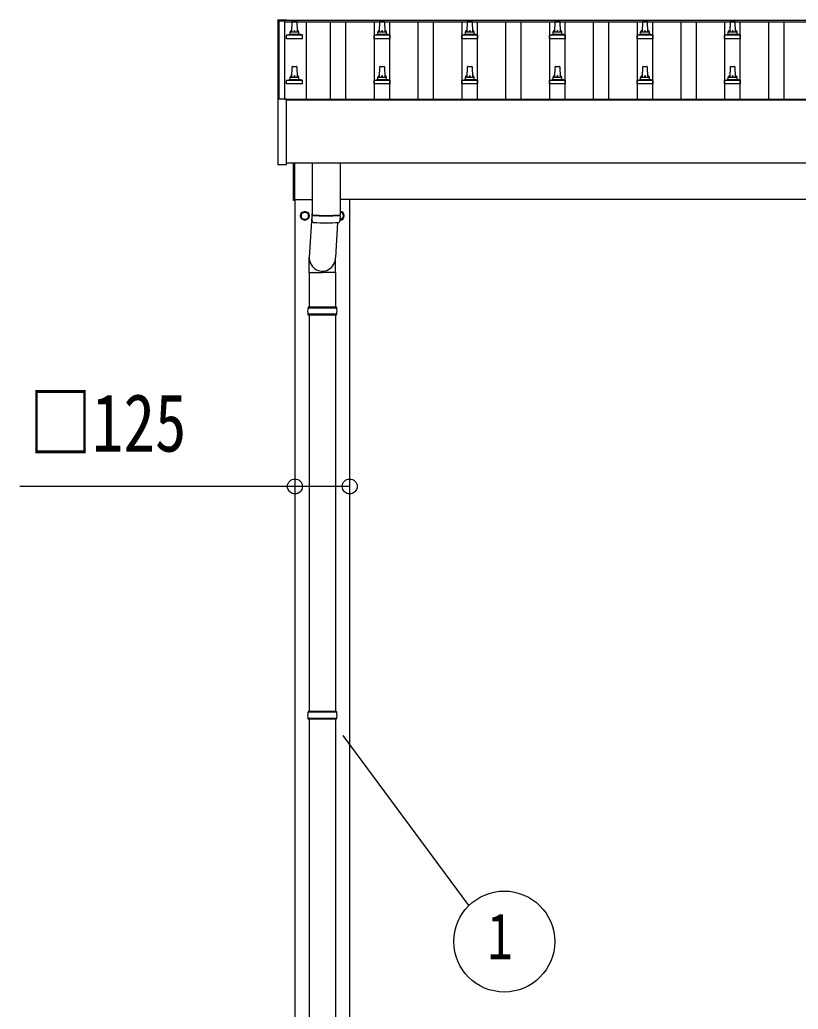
# Model space of a CAD drawing. Units: millimetres, scale not verified. Extents: x -16820 to 16820, y -11880 to 11880.
# Drawn here: x -14422 to -12646, y -1571 to 687 of the extents above; entities that cross this region are included whole.
import ezdxf
from ezdxf.enums import TextEntityAlignment as Align

# ---------------------------------------------------------------- set-up
doc = ezdxf.new("R2010")
doc.units = ezdxf.units.MM
doc.header["$LTSCALE"] = 50
for name, color, linetype in [('0-4_YKK_13', 4, 'Continuous'), ('0-5_YKK_A1', 4, 'Continuous'), ('0-6_YKK_D', 6, 'Continuous')]:
    doc.layers.add(name, color=color, linetype=linetype)
doc.styles.add('ＭＳ ゴシック', font='')
doc.styles.get('ＭＳ ゴシック').set_extended_font_data('MS Gothic')

msp = doc.modelspace()

# ---------------------------------------------------------------- linework, layer by layer
at = {"layer": '0-4_YKK_13'}
for p, q in [((-13833.72, 686.78), (-13833.72, 686.18)), ((-13833.72, 686.18), (-13833.72, 505.52)), ((-13832.72, 687.3), (-13814.72, 687.3)), ((-13813.72, 686.18), (-13813.72, 686.78)), ((-13813.72, 686.11), (-13813.72, 686.18)), ((-13801.42, 659.59), (-13800.69, 683.12)), ((-13799.69, 684.09), (-13791.15, 684.09)), ((-13790.15, 683.12), (-13789.42, 659.59)), ((-13601.42, 659.59), (-13600.69, 683.12)), ((-13599.69, 684.09), (-13591.15, 684.09)), ((-13590.15, 683.12), (-13589.42, 659.59)), ((-13401.42, 659.59), (-13400.69, 683.12)), ((-13399.69, 684.09), (-13391.15, 684.09)), ((-13390.15, 683.12), (-13389.42, 659.59)), ((-13201.42, 659.59), (-13200.69, 683.12)), ((-13199.69, 684.09), (-13191.15, 684.09)), ((-13190.15, 683.12), (-13189.42, 659.59)), ((-13001.42, 659.59), (-13000.69, 683.12)), ((-12999.69, 684.09), (-12991.15, 684.09)), ((-12990.15, 683.12), (-12989.42, 659.59)), ((-12801.42, 659.59), (-12800.69, 683.12)), ((-12799.69, 684.09), (-12791.15, 684.09)), ((-12790.15, 683.12), (-12789.42, 659.59)), ((-13805.42, 655.38), (-13805.42, 659.59)), ((-13804.42, 659.59), (-13786.42, 659.59)), ((-13785.42, 655.38), (-13785.42, 659.59)), ((-13605.42, 655.38), (-13605.42, 659.59)), ((-13604.42, 659.59), (-13586.42, 659.59)), ((-13585.42, 655.38), (-13585.42, 659.59)), ((-13405.42, 655.38), (-13405.42, 659.59)), ((-13404.42, 659.59), (-13386.42, 659.59)), ((-13385.42, 655.38), (-13385.42, 659.59)), ((-13205.42, 655.38), (-13205.42, 659.59)), ((-13204.42, 659.59), (-13186.42, 659.59)), ((-13185.42, 655.38), (-13185.42, 659.59)), ((-13005.42, 655.38), (-13005.42, 659.59)), ((-13004.42, 659.59), (-12986.42, 659.59)), ((-12985.42, 655.38), (-12985.42, 659.59)), ((-12805.42, 655.38), (-12805.42, 659.59)), ((-12804.42, 659.59), (-12786.42, 659.59)), ((-12785.42, 655.38), (-12785.42, 659.59)), ((-13813.67, 644.09), (-13813.67, 651.81)), ((-13777.17, 644.09), (-13813.67, 644.09)), ((-13813.29, 652.59), (-13777.55, 652.59)), ((-13812.91, 652.78), (-13806.19, 654.41)), ((-13805.8, 654.59), (-13785.04, 654.59)), ((-13777.94, 652.78), (-13784.66, 654.41)), ((-13777.17, 644.09), (-13777.17, 651.81)), ((-13613.67, 644.09), (-13613.67, 651.81)), ((-13577.17, 644.09), (-13613.67, 644.09)), ((-13613.29, 652.59), (-13577.55, 652.59)), ((-13612.91, 652.78), (-13606.19, 654.41)), ((-13605.8, 654.59), (-13585.04, 654.59)), ((-13577.94, 652.78), (-13584.66, 654.41)), ((-13577.17, 644.09), (-13577.17, 651.81)), ((-13413.67, 644.09), (-13413.67, 651.81)), ((-13377.17, 644.09), (-13413.67, 644.09)), ((-13413.29, 652.59), (-13377.55, 652.59)), ((-13412.91, 652.78), (-13406.19, 654.41)), ((-13405.8, 654.59), (-13385.04, 654.59)), ((-13377.94, 652.78), (-13384.66, 654.41)), ((-13377.17, 644.09), (-13377.17, 651.81)), ((-13213.67, 644.09), (-13213.67, 651.81)), ((-13177.17, 644.09), (-13213.67, 644.09)), ((-13213.29, 652.59), (-13177.55, 652.59)), ((-13212.91, 652.78), (-13206.19, 654.41)), ((-13205.8, 654.59), (-13185.04, 654.59)), ((-13177.94, 652.78), (-13184.66, 654.41)), ((-13177.17, 644.09), (-13177.17, 651.81)), ((-13013.67, 644.09), (-13013.67, 651.81)), ((-12977.17, 644.09), (-13013.67, 644.09)), ((-13013.29, 652.59), (-12977.55, 652.59)), ((-13012.91, 652.78), (-13006.19, 654.41)), ((-13005.8, 654.59), (-12985.04, 654.59)), ((-12977.94, 652.78), (-12984.66, 654.41)), ((-12977.17, 644.09), (-12977.17, 651.81)), ((-12813.67, 644.09), (-12813.67, 651.81)), ((-12777.17, 644.09), (-12813.67, 644.09)), ((-12813.29, 652.59), (-12777.55, 652.59)), ((-12812.91, 652.78), (-12806.19, 654.41)), ((-12805.8, 654.59), (-12785.04, 654.59)), ((-12777.94, 652.78), (-12784.66, 654.41)), ((-12777.17, 644.09), (-12777.17, 651.81)), ((-13801.42, 556.26), (-13800.69, 579.79)), ((-13799.69, 580.76), (-13791.15, 580.76)), ((-13790.15, 579.79), (-13789.42, 556.26)), ((-13601.42, 556.26), (-13600.69, 579.79)), ((-13599.69, 580.76), (-13591.15, 580.76)), ((-13590.15, 579.79), (-13589.42, 556.26)), ((-13401.42, 556.26), (-13400.69, 579.79)), ((-13399.69, 580.76), (-13391.15, 580.76)), ((-13390.15, 579.79), (-13389.42, 556.26)), ((-13201.42, 556.26), (-13200.69, 579.79)), ((-13199.69, 580.76), (-13191.15, 580.76)), ((-13190.15, 579.79), (-13189.42, 556.26)), ((-13001.42, 556.26), (-13000.69, 579.79)), ((-12999.69, 580.76), (-12991.15, 580.76)), ((-12990.15, 579.79), (-12989.42, 556.26)), ((-12801.42, 556.26), (-12800.69, 579.79)), ((-12799.69, 580.76), (-12791.15, 580.76)), ((-12790.15, 579.79), (-12789.42, 556.26)), ((-13813.67, 540.76), (-13813.67, 548.47)), ((-13813.29, 549.26), (-13777.55, 549.26)), ((-13812.91, 549.45), (-13806.19, 551.08)), ((-13805.8, 551.26), (-13785.04, 551.26)), ((-13805.42, 552.05), (-13805.42, 556.26)), ((-13804.42, 556.26), (-13786.42, 556.26)), ((-13785.42, 552.05), (-13785.42, 556.26)), ((-13777.94, 549.45), (-13784.66, 551.08)), ((-13777.17, 540.76), (-13777.17, 548.47)), ((-13613.67, 540.76), (-13613.67, 548.47)), ((-13613.29, 549.26), (-13577.55, 549.26)), ((-13612.91, 549.45), (-13606.19, 551.08)), ((-13605.8, 551.26), (-13585.04, 551.26)), ((-13605.42, 552.05), (-13605.42, 556.26)), ((-13604.42, 556.26), (-13586.42, 556.26)), ((-13585.42, 552.05), (-13585.42, 556.26)), ((-13577.94, 549.45), (-13584.66, 551.08)), ((-13577.17, 540.76), (-13577.17, 548.47)), ((-13413.67, 540.76), (-13413.67, 548.47)), ((-13413.29, 549.26), (-13377.55, 549.26)), ((-13412.91, 549.45), (-13406.19, 551.08)), ((-13405.8, 551.26), (-13385.04, 551.26)), ((-13405.42, 552.05), (-13405.42, 556.26)), ((-13404.42, 556.26), (-13386.42, 556.26)), ((-13385.42, 552.05), (-13385.42, 556.26)), ((-13377.94, 549.45), (-13384.66, 551.08)), ((-13377.17, 540.76), (-13377.17, 548.47)), ((-13213.67, 540.76), (-13213.67, 548.47)), ((-13213.29, 549.26), (-13177.55, 549.26)), ((-13212.91, 549.45), (-13206.19, 551.08)), ((-13205.8, 551.26), (-13185.04, 551.26)), ((-13205.42, 552.05), (-13205.42, 556.26)), ((-13204.42, 556.26), (-13186.42, 556.26)), ((-13185.42, 552.05), (-13185.42, 556.26)), ((-13177.94, 549.45), (-13184.66, 551.08)), ((-13177.17, 540.76), (-13177.17, 548.47)), ((-13013.67, 540.76), (-13013.67, 548.47)), ((-13013.29, 549.26), (-12977.55, 549.26)), ((-13012.91, 549.45), (-13006.19, 551.08)), ((-13005.8, 551.26), (-12985.04, 551.26)), ((-13005.42, 552.05), (-13005.42, 556.26)), ((-13004.42, 556.26), (-12986.42, 556.26)), ((-12985.42, 552.05), (-12985.42, 556.26)), ((-12977.94, 549.45), (-12984.66, 551.08)), ((-12977.17, 540.76), (-12977.17, 548.47)), ((-12813.67, 540.76), (-12813.67, 548.47)), ((-12813.29, 549.26), (-12777.55, 549.26)), ((-12812.91, 549.45), (-12806.19, 551.08)), ((-12805.8, 551.26), (-12785.04, 551.26)), ((-12805.42, 552.05), (-12805.42, 556.26)), ((-12804.42, 556.26), (-12786.42, 556.26)), ((-12785.42, 552.05), (-12785.42, 556.26)), ((-12777.94, 549.45), (-12784.66, 551.08)), ((-12777.17, 540.76), (-12777.17, 548.47)), ((-13777.17, 540.76), (-13813.67, 540.76)), ((-13577.17, 540.76), (-13613.67, 540.76)), ((-13377.17, 540.76), (-13413.67, 540.76)), ((-13177.17, 540.76), (-13213.67, 540.76)), ((-12977.17, 540.76), (-13013.67, 540.76)), ((-12777.17, 540.76), (-12813.67, 540.76)), ((-13833.72, 505.51), (-13833.72, 357.51)), ((-13832.72, 506.01), (-13833.22, 506.01)), ((-13814.72, 506.01), (-13832.72, 506.01)), ((-13814.22, 506.01), (-13814.72, 506.01)), ((-13813.72, 357.51), (-13813.72, 505.51)), ((-13833.22, 357.01), (-13814.22, 357.01)), ((-13797.42, 274.5), (-13797.42, 359.64)), ((-13795.42, 359.64), (-13795.42, 274.5)), ((-13755.42, 359.64), (-13755.42, 241.85)), ((-13691.42, 359.64), (-13691.42, 241.85)), ((-13795.42, 274.5), (-13797.42, 274.5)), ((-13755.42, 251.42), (-13761.98, 144.96)), ((-13763.32, 240.25), (-13763.42, 240.25)), ((-13763.32, 239.75), (-13763.42, 239.75)), ((-13755.22, 227.87), (-13755.45, 240.85)), ((-13750.95, 241.57), (-13750.93, 240.57)), ((-13695.9, 241.57), (-13695.91, 240.57)), ((-13691.39, 240.85), (-13691.62, 227.87)), ((-13696.96, 224.57), (-13701.86, 144.96)), ((-13762.07, 110.3), (-13762.07, 144.96)), ((-13701.77, 110.3), (-13701.77, 144.96)), ((-13762.07, 110.3), (-13731.92, 110.3)), ((-13761.92, 110.3), (-13761.92, 31)), ((-13701.77, 110.3), (-13731.92, 110.3)), ((-13701.92, 110.3), (-13701.92, 31)), ((-13698.92, 29), (-13764.92, 29)), ((-13699.92, 31), (-13763.92, 31)), ((-13763.92, 31), (-13763.92, 29)), ((-13699.92, 31), (-13699.92, 29)), ((-13698.92, 15), (-13764.92, 15)), ((-13763.92, 13), (-13763.92, 15)), ((-13699.92, 13), (-13763.92, 13)), ((-13761.92, 13), (-13761.92, -891.5)), ((-13701.92, 13), (-13701.92, -891.5)), ((-13699.92, 13), (-13699.92, 15)), ((-13698.92, -893.49), (-13764.92, -893.49)), ((-13699.92, -891.49), (-13763.92, -891.49)), ((-13763.92, -891.49), (-13763.92, -893.49)), ((-13699.92, -891.49), (-13699.92, -893.49)), ((-13698.92, -907.49), (-13764.92, -907.49)), ((-13763.92, -909.49), (-13763.92, -907.49)), ((-13699.92, -909.49), (-13763.92, -909.49)), ((-13761.92, -909.49), (-13761.92, -1814)), ((-13701.92, -909.49), (-13701.92, -1814)), ((-13699.92, -909.49), (-13699.92, -907.49))]:
    msp.add_line(p, q, dxfattribs=at)
for points in [[(-13833.72, 686.78), (-13833.69, 686.97), (-13833.61, 687.1), (-13833.52, 687.18), (-13833.44, 687.23), (-13833.36, 687.26), (-13833.31, 687.27), (-13833.27, 687.28), (-13833.23, 687.28), (-13833.04, 687.29), (-13832.86, 687.3), (-13832.72, 687.3)], [(-13814.72, 687.3), (-13814.53, 687.3), (-13814.36, 687.29), (-13814.22, 687.28), (-13814.15, 687.28), (-13814.09, 687.26), (-13814, 687.23), (-13813.87, 687.13), (-13813.78, 687), (-13813.77, 686.98)], [(-13691.42, 249.53), (-13683.42, 244.91), (-13683.42, 235.09), (-13691.42, 230.47)]]:
    msp.add_lwpolyline(points, dxfattribs=at)
msp.add_lwpolyline([(-13771.92, 249.81), (-13780.42, 244.91), (-13780.42, 235.09), (-13771.92, 230.19), (-13763.42, 235.09), (-13763.42, 244.91)], close=True, dxfattribs=at)
for radius in [10, 8.5]:
    msp.add_circle((-13771.92, 240), radius, dxfattribs=at)
for centre, radius, start, end in [((-13814.22, 686.78), 0.499, 0.00068, 23.5008), ((-13799.69, 683.09), 1, 90, 178.60509), ((-13791.15, 683.09), 1, 1.39491, 90), ((-13599.69, 683.09), 1, 90, 178.60509), ((-13591.15, 683.09), 1, 1.39491, 90), ((-13399.69, 683.09), 1, 90, 178.60509), ((-13391.15, 683.09), 1, 1.39491, 90), ((-13199.69, 683.09), 1, 90, 178.60509), ((-13191.15, 683.09), 1, 1.39491, 90), ((-12999.69, 683.09), 1, 90, 178.60509), ((-12991.15, 683.09), 1, 1.39491, 90), ((-12799.69, 683.09), 1, 90, 178.60509), ((-12791.15, 683.09), 1, 1.39491, 90), ((-13806.42, 655.38), 1, 283.62699, 0), ((-13801.34, 658.96), 4.13, 90, 171.17633), ((-13804.42, 658.59), 1, 90, 180), ((-13792.09, 659.59), 4.83, 133.60282, 180), ((-13798.75, 659.59), 4.83, 0, 46.39718), ((-13789.51, 658.96), 4.13, 8.82367, 90), ((-13786.42, 658.59), 1, 0, 90), ((-13784.42, 655.38), 1, 180, 256.37301), ((-13606.42, 655.38), 1, 283.62699, 0), ((-13601.34, 658.96), 4.13, 90, 171.17633), ((-13604.42, 658.59), 1, 90, 180), ((-13592.09, 659.59), 4.83, 133.60282, 180), ((-13598.75, 659.59), 4.83, 0, 46.39718), ((-13589.51, 658.96), 4.13, 8.82367, 90), ((-13586.42, 658.59), 1, 0, 90), ((-13584.42, 655.38), 1, 180, 256.37301), ((-13406.42, 655.38), 1, 283.62699, 0), ((-13401.34, 658.96), 4.13, 90, 171.17633), ((-13404.42, 658.59), 1, 90, 180), ((-13392.09, 659.59), 4.83, 133.60282, 180), ((-13398.75, 659.59), 4.83, 0, 46.39718), ((-13389.51, 658.96), 4.13, 8.82367, 90), ((-13386.42, 658.59), 1, 0, 90), ((-13384.42, 655.38), 1, 180, 256.37301), ((-13206.42, 655.38), 1, 283.62699, 0), ((-13201.34, 658.96), 4.13, 90, 171.17633), ((-13204.42, 658.59), 1, 90, 180), ((-13192.09, 659.59), 4.83, 133.60282, 180), ((-13198.75, 659.59), 4.83, 0, 46.39718), ((-13189.51, 658.96), 4.13, 8.82367, 90), ((-13186.42, 658.59), 1, 0, 90), ((-13184.42, 655.38), 1, 180, 256.37301), ((-13006.42, 655.38), 1, 283.62699, 0), ((-13001.34, 658.96), 4.13, 90, 171.17633), ((-13004.42, 658.59), 1, 90, 180), ((-12992.09, 659.59), 4.83, 133.60282, 180), ((-12998.75, 659.59), 4.83, 0, 46.39718), ((-12989.51, 658.96), 4.13, 8.82367, 90), ((-12986.42, 658.59), 1, 0, 90), ((-12984.42, 655.38), 1, 180, 256.37301), ((-12806.42, 655.38), 1, 283.62699, 0), ((-12801.34, 658.96), 4.13, 90, 171.17633), ((-12804.42, 658.59), 1, 90, 180), ((-12792.09, 659.59), 4.83, 133.60282, 180), ((-12798.75, 659.59), 4.83, 0, 46.39718), ((-12789.51, 658.96), 4.13, 8.82367, 90), ((-12786.42, 658.59), 1, 0, 90), ((-12784.42, 655.38), 1, 180, 256.37301), ((-13812.67, 651.81), 1, 103.62699, 180), ((-13778.17, 651.81), 1, 0, 76.37301), ((-13612.67, 651.81), 1, 103.62699, 180), ((-13578.17, 651.81), 1, 0, 76.37301), ((-13412.67, 651.81), 1, 103.62699, 180), ((-13378.17, 651.81), 1, 0, 76.37301), ((-13212.67, 651.81), 1, 103.62699, 180), ((-13178.17, 651.81), 1, 0, 76.37301), ((-13012.67, 651.81), 1, 103.62699, 180), ((-12978.17, 651.81), 1, 0, 76.37301), ((-12812.67, 651.81), 1, 103.62699, 180), ((-12778.17, 651.81), 1, 0, 76.37301), ((-13799.69, 579.76), 1, 90, 178.60509), ((-13791.15, 579.76), 1, 1.39491, 90), ((-13599.69, 579.76), 1, 90, 178.60509), ((-13591.15, 579.76), 1, 1.39491, 90), ((-13399.69, 579.76), 1, 90, 178.60509), ((-13391.15, 579.76), 1, 1.39491, 90), ((-13199.69, 579.76), 1, 90, 178.60509), ((-13191.15, 579.76), 1, 1.39491, 90), ((-12999.69, 579.76), 1, 90, 178.60509), ((-12991.15, 579.76), 1, 1.39491, 90), ((-12799.69, 579.76), 1, 90, 178.60509), ((-12791.15, 579.76), 1, 1.39491, 90), ((-13812.67, 548.47), 1, 103.62699, 180), ((-13806.42, 552.05), 1, 283.62699, 0), ((-13801.34, 555.63), 4.13, 90, 171.17633), ((-13804.42, 555.26), 1, 90, 180), ((-13792.09, 556.26), 4.83, 133.60282, 180), ((-13798.75, 556.26), 4.83, 0, 46.39718), ((-13789.51, 555.63), 4.13, 8.82367, 90), ((-13786.42, 555.26), 1, 0, 90), ((-13784.42, 552.05), 1, 180, 256.37301), ((-13778.17, 548.47), 1, 0, 76.37301), ((-13612.67, 548.47), 1, 103.62699, 180), ((-13606.42, 552.05), 1, 283.62699, 0), ((-13601.34, 555.63), 4.13, 90, 171.17633), ((-13604.42, 555.26), 1, 90, 180), ((-13592.09, 556.26), 4.83, 133.60282, 180), ((-13598.75, 556.26), 4.83, 0, 46.39718), ((-13589.51, 555.63), 4.13, 8.82367, 90), ((-13586.42, 555.26), 1, 0, 90), ((-13584.42, 552.05), 1, 180, 256.37301), ((-13578.17, 548.47), 1, 0, 76.37301), ((-13412.67, 548.47), 1, 103.62699, 180), ((-13406.42, 552.05), 1, 283.62699, 0), ((-13401.34, 555.63), 4.13, 90, 171.17633), ((-13404.42, 555.26), 1, 90, 180), ((-13392.09, 556.26), 4.83, 133.60282, 180), ((-13398.75, 556.26), 4.83, 0, 46.39718), ((-13389.51, 555.63), 4.13, 8.82367, 90), ((-13386.42, 555.26), 1, 0, 90), ((-13384.42, 552.05), 1, 180, 256.37301), ((-13378.17, 548.47), 1, 0, 76.37301), ((-13212.67, 548.47), 1, 103.62699, 180), ((-13206.42, 552.05), 1, 283.62699, 0), ((-13201.34, 555.63), 4.13, 90, 171.17633), ((-13204.42, 555.26), 1, 90, 180), ((-13192.09, 556.26), 4.83, 133.60282, 180), ((-13198.75, 556.26), 4.83, 0, 46.39718), ((-13189.51, 555.63), 4.13, 8.82367, 90), ((-13186.42, 555.26), 1, 0, 90), ((-13184.42, 552.05), 1, 180, 256.37301), ((-13178.17, 548.47), 1, 0, 76.37301), ((-13012.67, 548.47), 1, 103.62699, 180), ((-13006.42, 552.05), 1, 283.62699, 0), ((-13001.34, 555.63), 4.13, 90, 171.17633), ((-13004.42, 555.26), 1, 90, 180), ((-12992.09, 556.26), 4.83, 133.60282, 180), ((-12998.75, 556.26), 4.83, 0, 46.39718), ((-12989.51, 555.63), 4.13, 8.82367, 90), ((-12986.42, 555.26), 1, 0, 90), ((-12984.42, 552.05), 1, 180, 256.37301), ((-12978.17, 548.47), 1, 0, 76.37301), ((-12812.67, 548.47), 1, 103.62699, 180), ((-12806.42, 552.05), 1, 283.62699, 0), ((-12801.34, 555.63), 4.13, 90, 171.17633), ((-12804.42, 555.26), 1, 90, 180), ((-12792.09, 556.26), 4.83, 133.60282, 180), ((-12798.75, 556.26), 4.83, 0, 46.39718), ((-12789.51, 555.63), 4.13, 8.82367, 90), ((-12786.42, 555.26), 1, 0, 90), ((-12784.42, 552.05), 1, 180, 256.37301), ((-12778.17, 548.47), 1, 0, 76.37301), ((-13833.22, 505.51), 0.5, 90, 180), ((-13814.22, 505.51), 0.5, 0, 90), ((-13833.22, 357.51), 0.5, 180, 270), ((-13814.22, 357.51), 0.5, 270, 0), ((-13691.92, 240), 10, 272.86598, 87.13402), ((-13691.92, 240), 8.5, 273.37229, 86.62771), ((-13771.92, 240), 8.6, 171.25399, 188.74601), ((-13771.92, 240), 8.6, 111.25399, 128.74601), ((-13771.92, 240), 8.6, 231.25399, 248.74601), ((-13771.92, 240), 8.6, 51.25399, 68.74601), ((-13771.92, 240), 8.6, 291.25399, 308.74601), ((-13771.92, 240), 8.6, 1.66581, 8.74601), ((-13771.92, 240), 8.6, 351.25399, 358.33419), ((-13723.42, 721.58), 480.8, 266.18381, 273.81619), ((-13723.42, 720.58), 480.8, 266.18381, 273.81619), ((-13751.8, 228.1), 3.43, 183.91307, 262.91645), ((-13695.04, 228.1), 3.43, 277.00994, 356.09787), ((-13691.92, 240), 8.6, 51.25399, 68.74601), ((-13691.92, 240), 8.6, 291.25399, 308.74601), ((-13691.92, 240), 8.6, 351.25399, 8.74601), ((-13723.43, 743.57), 519.67, 266.82357, 273.17802), ((-13716.17, 22), 49.25, 171.82876, 180.00002), ((-13747.67, 22), 49.25, 359.99998, 8.17124), ((-13716.17, 22), 49.25, 180.00002, 188.17127), ((-13747.67, 22), 49.25, 351.82873, 359.99998), ((-13716.17, -900.49), 49.25, 171.82876, 180.00002), ((-13716.17, -900.49), 49.25, 180.00002, 188.17127), ((-13747.67, -900.49), 49.25, 359.99998, 8.17124), ((-13747.67, -900.49), 49.25, 351.82873, 359.99998)]:
    msp.add_arc(centre, radius, start, end, dxfattribs=at)
msp.add_ellipse((-13731.92, 144.96), major_axis=(0, -31.56), ratio=0.952301, start_param=4.5832251, end_param=7.8539816, dxfattribs=at)
at = {"layer": '0-5_YKK_A1'}
for p, q in [((-13830.42, 685.15), (-13818.42, 685.15)), ((-13830.42, 506.01), (-13830.42, 685.15)), ((-13818.42, 686.11), (-8417.92, 686.11)), ((-13818.42, 686.11), (-13818.42, 682.53)), ((-13818.42, 685.15), (-13818.42, 506.01)), ((-13818.42, 682.53), (-8395.42, 682.53)), ((-13768.92, 682.53), (-13768.92, 506.07)), ((-13712.92, 506.07), (-13712.92, 682.53)), ((-13677.92, 506.07), (-13677.92, 682.53)), ((-13612.92, 506.07), (-13612.92, 682.53)), ((-13577.92, 506.07), (-13577.92, 682.53)), ((-13512.92, 506.07), (-13512.92, 682.53)), ((-13477.92, 506.07), (-13477.92, 682.53)), ((-13412.92, 506.07), (-13412.92, 682.53)), ((-13377.92, 506.07), (-13377.92, 682.53)), ((-13312.92, 506.07), (-13312.92, 682.53)), ((-13277.92, 506.07), (-13277.92, 682.53)), ((-13212.92, 506.07), (-13212.92, 682.53)), ((-13177.92, 506.07), (-13177.92, 682.53)), ((-13112.92, 506.07), (-13112.92, 682.53)), ((-13077.92, 506.07), (-13077.92, 682.53)), ((-13012.92, 506.07), (-13012.92, 682.53)), ((-12977.92, 506.07), (-12977.92, 682.53)), ((-12912.92, 506.07), (-12912.92, 682.53)), ((-12877.92, 506.07), (-12877.92, 682.53)), ((-12812.92, 506.07), (-12812.92, 682.53)), ((-12777.92, 506.07), (-12777.92, 682.53)), ((-12712.92, 506.07), (-12712.92, 682.53)), ((-12677.92, 506.07), (-12677.92, 682.53)), ((-13818.42, 506.07), (-8405.42, 506.07)), ((-13813.72, 504.51), (-8405.42, 504.51)), ((-8405.42, 359.64), (-13813.72, 359.64)), ((-13795.42, 277), (-13755.42, 277)), ((-13794.42, 277), (-13794.42, -2523)), ((-8410.42, 277), (-13691.42, 277)), ((-13669.42, -2523), (-13669.42, 277))]:
    msp.add_line(p, q, dxfattribs=at)
at = {"layer": '0-6_YKK_D'}
msp.add_line((-13685.48, -946.75), (-13397.81, -1334.98), dxfattribs=at)
msp.add_lwpolyline([(-13669.42, -378), (-13794.42, -378), (-14422.42, -378)], dxfattribs=at)
for centre, radius in [((-13794.42, -378), 17), ((-13669.42, -378), 17), ((-13316.65, -1416.74), 115.2)]:
    msp.add_circle(centre, radius, dxfattribs=at)

# ---------------------------------------------------------------- texts
at = {"layer": '0-6_YKK_D', "style": 'ＭＳ ゴシック', "width": 0.8}
for s, height, p in [('□125', 132, (-14401.62, -338)), ('1', 105.6, (-13355.05, -1488.74))]:
    msp.add_text(s, height=height, dxfattribs=at).set_placement(p, align=Align.BOTTOM_LEFT)

doc.saveas('drawing.dxf')
